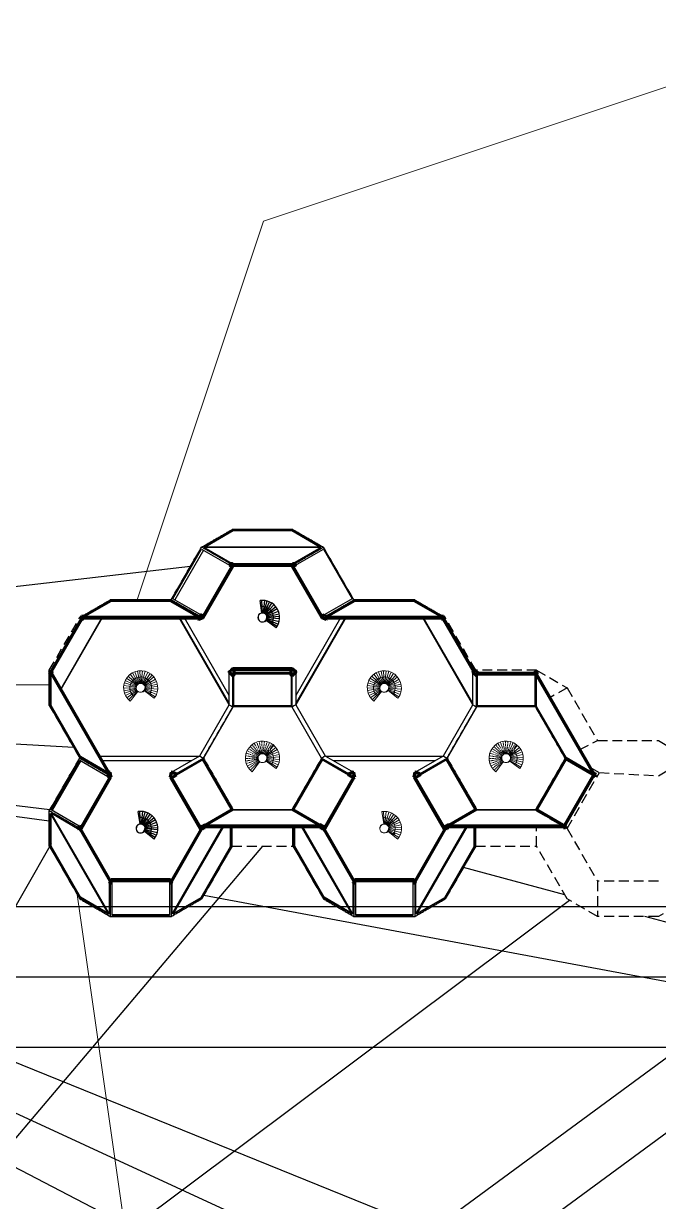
# Model space of a CAD drawing. Header units: millimetres. Extents: x 32551 to 59551, y -21458 to 15116.
# Drawn here: x 46697 to 47718, y -19898 to -18003 of the extents above; entities that cross this region are included whole.
import ezdxf

# ---------------------------------------------------------------- set-up
doc = ezdxf.new("R2010")
doc.units = ezdxf.units.MM
doc.linetypes.add('HIDDEN2', pattern=[4.7625, 3.175, -1.5875])
for name, color, linetype, lineweight, true_color in [('2ND', 120, 'Continuous', 35, 0x39ffb0), ('3RD', 141, 'Continuous', 25, 0x7debff), ('4TH DETAILS', 120, 'Continuous', 15, 0x39ffb0)]:
    doc.layers.add(name, color=color, linetype=linetype, lineweight=lineweight, true_color=true_color)
doc.layers.add('GLOW-EMERALD', color=120, linetype='Continuous', lineweight=70, true_color=0x39ffb0, transparency=0.8)

msp = doc.modelspace()

# ---------------------------------------------------------------- linework, layer by layer
for p, q in [((44829.36, -19423.096), (52689.898, -19423.096)), ((44829.36, -19536.282), (52689.898, -19536.282)), ((44829.36, -19649.419), (52689.898, -19649.419))]:
    msp.add_line(p, q)
at = {"layer": '2ND', "linetype": 'Continuous'}
for p, q in [((47029.912, -18872.072), (47028.456, -18874.593)), ((47129.538, -18873.663), (47033.476, -18873.663)), ((47033.586, -18875.891), (47033.905, -18875.891)), ((47033.599, -18874.3), (47129.416, -18874.3)), ((47129.416, -18874.3), (47129.11, -18875.891)), ((47129.11, -18875.891), (47129.428, -18875.891)), ((47129.428, -18875.891), (47176.547, -18957.503)), ((47129.844, -18872.072), (47129.538, -18873.663)), ((47133.103, -18872.072), (47129.844, -18872.072)), ((46790.076, -18960.277), (46741.432, -19044.53)), ((46741.922, -19044.954), (46790.688, -18960.489)), ((46788.871, -18959.182), (46788.545, -18959.747)), ((46790.174, -18956.925), (46788.871, -18959.182)), ((46793.432, -18956.925), (46790.174, -18956.925)), ((46792.697, -18960.743), (46793.004, -18959.152)), ((46793.126, -18958.516), (46793.432, -18956.925)), ((46977.664, -18956.925), (46977.97, -18958.516)), ((46978.092, -18959.152), (46978.399, -18960.743)), ((47180.637, -18954.404), (47177.053, -18956.474)), ((47182.092, -18956.925), (47180.637, -18954.404)), ((47185.351, -18956.925), (47182.092, -18956.925)), ((47184.616, -18960.743), (47184.922, -18959.152)), ((47184.922, -18959.152), (47370.011, -18959.152)), ((47185.044, -18958.516), (47185.351, -18956.925)), ((47369.888, -18958.516), (47185.044, -18958.516)), ((47372.84, -18956.925), (47369.582, -18956.925)), ((47369.582, -18956.925), (47369.888, -18958.516)), ((47370.011, -18959.152), (47370.317, -18960.743)), ((47372.326, -18960.489), (47421.092, -19044.954)), ((47421.582, -19044.53), (47372.938, -18960.277)), ((46792.379, -18960.743), (46792.697, -18960.743)), ((46978.399, -18960.743), (46978.717, -18960.743)), ((47184.138, -18961.019), (47184.297, -18960.743)), ((47184.297, -18960.743), (47184.616, -18960.743)), ((47370.317, -18960.743), (47370.636, -18960.743)), ((46740.208, -19043.469), (46738.579, -19046.291)), ((46738.579, -19046.291), (46740.208, -19049.113)), ((46741.432, -19044.53), (46740.208, -19043.469)), ((46740.208, -19049.113), (46741.432, -19048.052)), ((46743.147, -19046.015), (46741.922, -19044.954)), ((46742.988, -19046.291), (46743.147, -19046.015)), ((47028.108, -19046.291), (47027.949, -19046.567)), ((47027.949, -19046.567), (47030.888, -19049.113)), ((47419.867, -19046.567), (47425.746, -19051.658)), ((47519.504, -19048.775), (47427.347, -19048.775)), ((47427.347, -19048.898), (47519.504, -19048.898)), ((47522.33, -19050.598), (47614.017, -19209.404)), ((47614.629, -19209.192), (47522.82, -19050.173)), ((46832.323, -19208.662), (46833.953, -19211.483)), ((46836.157, -19207.665), (46835.998, -19207.389)), ((46836.476, -19207.665), (46836.157, -19207.665)), ((46837.211, -19211.483), (46836.476, -19207.665)), ((46837.946, -19215.302), (46837.211, -19211.483)), ((46837.627, -19215.302), (46837.946, -19215.302)), ((46934.62, -19207.665), (46933.15, -19215.302)), ((46933.15, -19215.302), (46933.469, -19215.302)), ((46934.939, -19207.665), (46934.62, -19207.665)), ((46935.098, -19207.389), (46934.939, -19207.665)), ((46938.599, -19214.004), (46943.008, -19211.459)), ((47182.025, -19297.609), (47229.144, -19215.997)), ((47220.568, -19209.934), (47220.727, -19210.211)), ((47227.916, -19207.389), (47224.242, -19208.662)), ((47229.129, -19211.483), (47228.394, -19207.665)), ((47229.864, -19215.302), (47229.129, -19211.483)), ((47229.144, -19215.997), (47229.545, -19215.302)), ((47229.545, -19215.302), (47229.864, -19215.302)), ((47326.538, -19207.665), (47325.069, -19215.302)), ((47325.069, -19215.302), (47325.388, -19215.302)), ((47326.857, -19207.665), (47326.538, -19207.665)), ((47327.017, -19207.389), (47326.857, -19207.665)), ((47334.206, -19210.211), (47334.365, -19209.934)), ((47612.645, -19210.211), (47611.925, -19211.459)), ((47611.925, -19211.459), (47614.076, -19212.701)), ((47614.017, -19209.404), (47612.486, -19209.934)), ((47612.486, -19209.934), (47612.645, -19210.211)), ((47614.182, -19212.762), (47616.334, -19214.004)), ((47616.16, -19208.662), (47614.629, -19209.192)), ((47617.789, -19211.483), (47616.16, -19208.662)), ((47616.334, -19214.004), (47617.789, -19211.483)), ((46789.869, -19295.808), (46786.418, -19293.815)), ((46786.592, -19299.158), (46788.123, -19298.628)), ((46788.735, -19298.415), (46790.266, -19297.885)), ((46790.266, -19297.885), (46790.107, -19297.609)), ((46986.133, -19296.336), (46989.392, -19296.336)), ((46989.807, -19292.518), (46989.087, -19291.27)), ((46989.392, -19296.336), (46989.698, -19294.745)), ((46990.126, -19292.518), (46989.807, -19292.518)), ((46989.82, -19294.109), (46990.126, -19292.518)), ((47172.888, -19292.518), (47173.194, -19294.109)), ((47173.317, -19294.745), (47173.623, -19296.336)), ((47173.623, -19296.336), (47176.881, -19296.336)), ((47178.51, -19299.158), (47180.041, -19298.628)), ((47180.654, -19298.415), (47182.184, -19297.885)), ((47182.184, -19297.885), (47182.025, -19297.609)), ((47376.596, -19293.815), (47373.012, -19295.885)), ((47381.005, -19291.27), (47376.596, -19293.815)), ((47381.726, -19292.518), (47381.005, -19291.27)), ((47381.31, -19296.336), (47381.616, -19294.745)), ((47381.616, -19294.745), (47565.235, -19294.745)), ((47382.045, -19292.518), (47381.726, -19292.518)), ((47381.739, -19294.109), (47382.045, -19292.518)), ((47565.113, -19294.109), (47381.739, -19294.109)), ((47564.806, -19292.518), (47565.113, -19294.109)), ((47565.235, -19294.745), (47565.541, -19296.336)), ((47565.541, -19296.336), (47568.799, -19296.336)), ((47567.997, -19292.512), (47565.846, -19291.27)), ((47570.255, -19293.815), (47568.103, -19292.573)), ((47568.799, -19296.336), (47570.255, -19293.815)), ((46834.929, -19382.88), (46835.255, -19383.446)), ((46838.028, -19380.611), (46837.868, -19380.335)), ((46934.942, -19381.82), (46933.228, -19380.335)), ((46934.538, -19385.702), (46936.167, -19382.88)), ((46936.167, -19382.88), (46935.432, -19382.244)), ((47228.072, -19381.82), (47226.847, -19382.88)), ((47226.847, -19382.88), (47227.174, -19383.446)), ((47227.174, -19383.446), (47228.477, -19385.702)), ((47229.787, -19380.335), (47228.562, -19381.396)), ((47229.946, -19380.611), (47229.787, -19380.335)), ((47324.986, -19380.611), (47229.946, -19380.611)), ((47326.456, -19385.702), (47328.085, -19382.88))]:
    msp.add_line(p, q, dxfattribs=at)
for points in [[(46978.717, -18960.743), (46978.877, -18961.019), (46986.225, -18958.474), (47033.583, -18875.891)], [(47028.456, -18874.593), (47031.907, -18876.585), (46985.828, -18956.396)], [(47033.476, -18873.663), (47033.17, -18872.072), (47029.912, -18872.072)], [(47033.905, -18875.891), (47033.599, -18874.3)], [(47177.053, -18956.474), (47130.974, -18876.662), (47134.558, -18874.593), (47133.103, -18872.072)], [(46788.545, -18959.747), (46790.076, -18960.277)], [(46790.688, -18960.489), (46792.219, -18961.019), (46792.379, -18960.743)], [(46793.004, -18959.152), (46978.092, -18959.152)], [(46977.97, -18958.516), (46793.126, -18958.516)], [(46985.828, -18956.396), (46982.377, -18954.404), (46980.922, -18956.925), (46977.664, -18956.925)], [(47176.547, -18957.503), (47176.949, -18958.198), (47176.789, -18958.474), (47184.138, -18961.019)], [(47370.636, -18960.743), (47370.795, -18961.019), (47372.326, -18960.489)], [(47374.469, -18959.747), (47372.84, -18956.925)], [(47372.938, -18960.277), (47374.469, -18959.747)], [(46741.432, -19048.052), (46833.854, -19208.131), (46832.323, -19208.662)], [(46741.922, -19047.628), (46743.147, -19046.567), (46742.988, -19046.291)], [(46835.998, -19207.389), (46834.467, -19207.919), (46741.922, -19047.628)], [(47028.108, -19046.291), (47027.949, -19046.015), (47030.888, -19043.469)], [(47033.987, -19041.2), (47033.828, -19040.924), (47030.888, -19043.469)], [(47030.888, -19049.113), (47033.828, -19051.658)], [(47129.027, -19051.382), (47127.586, -19051.382), (47127.586, -19042.306), (47035.428, -19042.306), (47035.428, -19051.382), (47033.987, -19051.382), (47033.828, -19051.658)], [(47132.126, -19049.113), (47135.065, -19046.567), (47134.906, -19046.291), (47135.065, -19046.015), (47129.187, -19040.924), (47129.027, -19041.2), (47033.987, -19041.2)], [(47129.027, -19051.382), (47129.187, -19051.658), (47132.126, -19049.113)], [(47421.092, -19044.954), (47419.867, -19046.015), (47420.027, -19046.291), (47419.867, -19046.567)], [(47424.436, -19046.291), (47422.807, -19043.469), (47421.582, -19044.53)], [(47427.347, -19048.775), (47427.347, -19046.291), (47424.436, -19046.291)], [(47425.746, -19051.658), (47425.905, -19051.382), (47427.347, -19051.382)], [(47519.504, -19048.775), (47519.504, -19046.291), (47522.415, -19046.291), (47524.044, -19049.113)], [(47520.946, -19051.382), (47519.504, -19051.382)], [(47520.946, -19051.382), (47521.105, -19051.658), (47522.33, -19050.598)], [(47522.82, -19050.173), (47524.044, -19049.113)], [(46832.497, -19214.004), (46835.948, -19215.997), (46789.869, -19295.808)], [(46790.107, -19297.609), (46837.627, -19215.302)], [(46832.497, -19214.004), (46833.953, -19211.483)], [(46933.469, -19215.302), (46980.989, -19297.609), (46980.83, -19297.885)], [(46935.015, -19216.074), (46938.599, -19214.004)], [(46984.678, -19293.815), (46981.093, -19295.885), (46935.015, -19216.074)], [(46943.008, -19211.459), (46942.287, -19210.211), (46942.447, -19209.934), (46935.098, -19207.389)], [(47224.415, -19214.004), (47227.866, -19215.997), (47181.787, -19295.808)], [(47220.727, -19210.211), (47220.006, -19211.459), (47224.415, -19214.004)], [(47224.242, -19208.662), (47220.568, -19209.934)], [(47228.394, -19207.665), (47228.075, -19207.665), (47227.916, -19207.389)], [(47325.388, -19215.302), (47372.908, -19297.609), (47372.748, -19297.885)], [(47373.012, -19295.885), (47326.933, -19216.074), (47330.517, -19214.004)], [(47334.365, -19209.934), (47327.017, -19207.389)], [(47330.517, -19214.004), (47334.926, -19211.459), (47334.206, -19210.211)], [(47567.997, -19292.512), (47614.076, -19212.701)], [(47568.103, -19292.573), (47614.182, -19212.762)], [(46786.418, -19293.815), (46784.963, -19296.336), (46786.592, -19299.158)], [(46788.123, -19298.628), (46836.154, -19381.82), (46834.929, -19382.88)], [(46837.868, -19380.335), (46836.644, -19381.396), (46788.735, -19298.415)], [(46980.83, -19297.885), (46982.973, -19298.628), (46934.942, -19381.82)], [(46935.432, -19382.244), (46983.586, -19298.84), (46984.504, -19299.158)], [(46984.504, -19299.158), (46986.133, -19296.336)], [(46984.678, -19293.815), (46989.087, -19291.27)], [(46989.698, -19294.745), (47173.317, -19294.745)], [(47173.194, -19294.109), (46989.82, -19294.109)], [(47173.927, -19291.27), (47173.207, -19292.518), (47172.888, -19292.518)], [(47178.337, -19293.815), (47173.927, -19291.27)], [(47176.881, -19296.336), (47178.51, -19299.158)], [(47181.787, -19295.808), (47178.337, -19293.815)], [(47180.041, -19298.628), (47228.072, -19381.82)], [(47228.562, -19381.396), (47180.654, -19298.415)], [(47372.748, -19297.885), (47374.892, -19298.628), (47326.861, -19381.82)], [(47327.35, -19382.244), (47375.504, -19298.84), (47376.423, -19299.158)], [(47376.423, -19299.158), (47378.052, -19296.336), (47381.31, -19296.336)], [(47565.846, -19291.27), (47565.125, -19292.518), (47564.806, -19292.518)], [(46839.469, -19385.702), (46836.558, -19385.702), (46835.255, -19383.446)], [(46933.228, -19380.335), (46933.068, -19380.611), (46838.028, -19380.611)], [(46931.627, -19381.718), (46839.469, -19381.718)], [(46934.538, -19385.702), (46931.627, -19385.702)], [(47231.387, -19385.702), (47228.477, -19385.702)], [(47323.545, -19381.718), (47231.387, -19381.718)], [(47326.456, -19385.702), (47323.545, -19385.702)], [(47326.861, -19381.82), (47325.146, -19380.335), (47324.986, -19380.611)], [(47328.085, -19382.88), (47327.35, -19382.244)]]:
    msp.add_lwpolyline(points, dxfattribs=at)
at = {"layer": '3RD', "linetype": 'Continuous', "ltscale": 10}
for p, q in [((46987.872, -18844.665), (47034.147, -18817.949)), ((47034.147, -18819.363), (46990.321, -18844.665)), ((47034.147, -18819.363), (47034.147, -18817.949)), ((47034.147, -18817.949), (47128.868, -18817.949)), ((47128.868, -18819.363), (47034.147, -18819.363)), ((47128.868, -18819.363), (47128.868, -18817.949)), ((47128.868, -18817.949), (47175.142, -18844.665)), ((47172.693, -18844.665), (47128.868, -18819.363)), ((47175.216, -18845.877), (46987.799, -18845.877)), ((47033.17, -18872.072), (46987.799, -18845.877)), ((46987.872, -18844.665), (47175.142, -18844.665)), ((47175.216, -18845.877), (47129.844, -18872.072)), ((46937.449, -18928.464), (46983.528, -18848.653)), ((46986.467, -18850.35), (46940.388, -18930.162)), ((46983.528, -18848.653), (47028.456, -18874.593)), ((47134.558, -18874.593), (47179.442, -18848.679)), ((47179.487, -18848.756), (47225.521, -18928.49)), ((47034.21, -18879.612), (47034.14, -18879.571)), ((47129.416, -18874.3), (47129.538, -18873.663)), ((46838.187, -18932.5), (46793.126, -18958.516)), ((46793.432, -18956.925), (46838.187, -18931.086)), ((46838.187, -18932.5), (46838.187, -18931.086)), ((46838.187, -18931.086), (46932.909, -18931.086)), ((46932.909, -18932.5), (46838.187, -18932.5)), ((46932.909, -18931.086), (46977.664, -18956.925)), ((46932.909, -18932.5), (46932.909, -18931.086)), ((46977.97, -18958.516), (46932.909, -18932.5)), ((46982.377, -18954.404), (46937.449, -18928.464)), ((47080.459, -18950.998), (47077.611, -18931.202)), ((47084.627, -18931.097), (47082.372, -18950.969)), ((47083.507, -18951.188), (47088.79, -18931.898)), ((47084.596, -18951.578), (47092.779, -18933.329)), ((47085.611, -18952.131), (47096.502, -18935.356)), ((47086.529, -18952.833), (47099.868, -18937.932)), ((47087.328, -18953.668), (47102.799, -18940.994)), ((47225.521, -18928.49), (47180.637, -18954.404)), ((47230.106, -18932.5), (47185.044, -18958.516)), ((47185.351, -18956.925), (47230.106, -18931.086)), ((47230.106, -18932.5), (47230.106, -18931.086)), ((47230.106, -18931.086), (47324.827, -18931.086)), ((47324.827, -18932.5), (47230.106, -18932.5)), ((47324.827, -18931.086), (47369.582, -18956.925)), ((47324.827, -18932.5), (47324.827, -18931.086)), ((47369.888, -18958.516), (47324.827, -18932.5)), ((46756.924, -19073.61), (46823.006, -18959.152)), ((46823.82, -18959.152), (46757.294, -19074.251)), ((46790.688, -18960.489), (46790.076, -18960.277)), ((46795.453, -18959.152), (46792.697, -18960.743)), ((47027.949, -19098.726), (46947.366, -18959.152)), ((46948.09, -18959.152), (47027.949, -19097.472)), ((47027.949, -19084.04), (46955.845, -18959.152)), ((46978.399, -18960.743), (46975.643, -18959.152)), ((46982.225, -18959.182), (46980.922, -18956.925)), ((46982.551, -18959.747), (46982.225, -18959.182)), ((47105.225, -18944.47), (47087.99, -18954.616)), ((47088.498, -18955.655), (47107.087, -18948.277)), ((47088.813, -18960.199), (47108.243, -18964.941)), ((47088.84, -18956.759), (47108.343, -18952.326)), ((47108.927, -18960.758), (47088.999, -18959.058)), ((47089.009, -18957.903), (47108.961, -18956.519)), ((47215.739, -18959.152), (47135.065, -19098.726)), ((47135.065, -19097.472), (47214.924, -18959.152)), ((47207.14, -18959.152), (47135.065, -19083.989)), ((47180.79, -18959.182), (47180.463, -18959.747)), ((47187.372, -18959.152), (47184.616, -18960.743)), ((47419.867, -19098.726), (47339.284, -18959.152)), ((47340.008, -18959.152), (47419.867, -19097.472)), ((47370.317, -18960.743), (47367.561, -18959.152)), ((47372.938, -18960.277), (47372.326, -18960.489)), ((46792.219, -18961.019), (46792.697, -18960.743)), ((46978.399, -18960.743), (46978.877, -18961.019)), ((47104.949, -18972.832), (47087.888, -18962.421)), ((47104.949, -18972.832), (47087.888, -18962.421)), ((47088.453, -18961.298), (47106.923, -18968.969)), ((47184.138, -18961.019), (47184.616, -18960.743)), ((47370.317, -18960.743), (47370.795, -18961.019)), ((46740.208, -19100.791), (46740.208, -19049.113)), ((46741.922, -19047.628), (46741.432, -19048.052)), ((46741.432, -19100.084), (46741.432, -19048.052)), ((46743.147, -19046.015), (46743.147, -19049.749)), ((47027.949, -19099.094), (47027.949, -19046.015)), ((47033.828, -19051.658), (47033.828, -19102.488)), ((47127.586, -19048.775), (47035.428, -19048.775)), ((47035.428, -19048.898), (47127.586, -19048.898)), ((47035.428, -19101.564), (47035.428, -19051.382)), ((47038.527, -19046.711), (47127.586, -19046.711)), ((47038.527, -19046.711), (47038.527, -19048.775)), ((47127.586, -19046.793), (47038.527, -19046.793)), ((47127.586, -19051.382), (47127.586, -19101.564)), ((47129.187, -19102.488), (47129.187, -19051.658)), ((47135.065, -19046.015), (47135.065, -19099.094)), ((47419.867, -19099.094), (47419.867, -19046.015)), ((47421.092, -19044.954), (47421.582, -19044.53)), ((47425.746, -19051.658), (47425.746, -19102.488)), ((47427.347, -19101.564), (47427.347, -19048.898)), ((47519.504, -19048.898), (47519.504, -19101.564)), ((47521.105, -19102.488), (47521.105, -19051.658)), ((47522.82, -19050.173), (47522.33, -19050.598)), ((47522.33, -19101.781), (47522.33, -19050.598)), ((47524.044, -19049.113), (47524.044, -19052.295)), ((46741.432, -19100.084), (46740.208, -19100.791)), ((46787.568, -19182.822), (46740.208, -19100.791)), ((46788.793, -19182.115), (46741.432, -19100.084)), ((46980.588, -19181.125), (47027.949, -19099.094)), ((47033.828, -19102.488), (46986.467, -19184.519)), ((47027.949, -19099.094), (47030.888, -19100.791)), ((47030.888, -19100.791), (47033.828, -19102.488)), ((47035.428, -19099.908), (47127.586, -19099.908)), ((47127.586, -19101.564), (47035.428, -19101.564)), ((47132.126, -19100.791), (47129.187, -19102.488)), ((47129.346, -19102.764), (47129.187, -19102.488)), ((47176.547, -19184.519), (47129.346, -19102.764)), ((47135.065, -19099.094), (47132.126, -19100.791)), ((47135.065, -19099.094), (47182.426, -19181.125)), ((47372.507, -19181.125), (47419.867, -19099.094)), ((47425.746, -19102.488), (47378.385, -19184.519)), ((47419.867, -19099.094), (47422.807, -19100.791)), ((47422.807, -19100.791), (47425.746, -19102.488)), ((47427.347, -19099.908), (47519.504, -19099.908)), ((47519.504, -19101.564), (47427.347, -19101.564)), ((47522.33, -19101.781), (47521.105, -19102.488)), ((47521.264, -19102.764), (47521.105, -19102.488)), ((47568.466, -19184.519), (47521.264, -19102.764)), ((47569.69, -19183.812), (47522.33, -19101.781)), ((46788.793, -19182.115), (46787.568, -19182.822)), ((46832.323, -19208.662), (46787.568, -19182.822)), ((46833.854, -19208.131), (46788.793, -19182.115)), ((46819.104, -19181.309), (46980.269, -19181.309)), ((46979.183, -19181.936), (46819.466, -19181.936)), ((46935.098, -19207.389), (46980.588, -19181.125)), ((46986.467, -19184.519), (46942.447, -19209.934)), ((46943.008, -19211.459), (46986.422, -19186.393)), ((46980.588, -19181.125), (46983.528, -19182.822)), ((46983.528, -19182.822), (46986.467, -19184.519)), ((47031.067, -19267.033), (46984.988, -19187.221)), ((46986.422, -19186.393), (46986.467, -19186.471)), ((46986.467, -19186.471), (47032.501, -19266.204)), ((47130.468, -19266.179), (47176.547, -19186.368)), ((47177.982, -19187.196), (47131.903, -19267.007)), ((47179.487, -19182.822), (47176.547, -19184.519)), ((47220.568, -19209.934), (47176.547, -19184.519)), ((47176.547, -19186.368), (47220.006, -19211.459)), ((47182.426, -19181.125), (47179.487, -19182.822)), ((47182.426, -19181.125), (47182.586, -19181.217)), ((47182.586, -19181.217), (47227.916, -19207.389)), ((47182.745, -19181.309), (47372.188, -19181.309)), ((47371.102, -19181.936), (47183.831, -19181.936)), ((47327.017, -19207.389), (47372.507, -19181.125)), ((47378.385, -19184.519), (47334.365, -19209.934)), ((47334.926, -19211.459), (47378.341, -19186.393)), ((47372.507, -19181.125), (47375.446, -19182.822)), ((47375.446, -19182.822), (47378.385, -19184.519)), ((47422.985, -19267.033), (47376.906, -19187.221)), ((47378.341, -19186.393), (47378.385, -19186.471)), ((47378.385, -19186.471), (47424.42, -19266.204)), ((47522.387, -19266.179), (47568.466, -19186.368)), ((47569.9, -19187.196), (47523.821, -19267.007)), ((47569.69, -19183.812), (47568.466, -19184.519)), ((47612.486, -19209.934), (47568.466, -19184.519)), ((47568.466, -19186.368), (47611.925, -19211.459)), ((47614.017, -19209.404), (47569.69, -19183.812)), ((46741.489, -19267.876), (46787.568, -19188.065)), ((46789.003, -19188.893), (46742.924, -19268.704)), ((46787.568, -19188.065), (46832.497, -19214.004)), ((46823.36, -19188.682), (46967.499, -19188.682)), ((46833.242, -19205.798), (46835.998, -19207.389)), ((47195.515, -19188.682), (47359.417, -19188.682)), ((46833.854, -19208.131), (46834.467, -19207.919)), ((46834.755, -19215.308), (46834.649, -19215.246)), ((46836.476, -19207.665), (46835.998, -19207.389)), ((46935.098, -19207.389), (46934.62, -19207.665)), ((46936.447, -19215.246), (46936.341, -19215.308)), ((46940.856, -19212.701), (46940.75, -19212.762)), ((47222.264, -19212.762), (47222.158, -19212.701)), ((47226.673, -19215.308), (47226.567, -19215.246)), ((47228.394, -19207.665), (47227.916, -19207.389)), ((47327.017, -19207.389), (47326.538, -19207.665)), ((47328.366, -19215.246), (47328.26, -19215.308)), ((47332.775, -19212.701), (47332.669, -19212.762)), ((47613.404, -19207.071), (47616.16, -19208.662)), ((47614.017, -19209.404), (47614.629, -19209.192)), ((46740.208, -19327.065), (46740.208, -19273.632)), ((46833.843, -19435.813), (46740.208, -19273.632)), ((46741.169, -19272.933), (46741.837, -19273.319)), ((46741.169, -19272.933), (46834.929, -19435.331)), ((46741.432, -19326.358), (46741.432, -19275.753)), ((46786.418, -19293.815), (46741.489, -19267.876)), ((46741.837, -19273.319), (46786.592, -19299.158)), ((46884.48, -19290.417), (46881.632, -19270.621)), ((46888.649, -19270.516), (46886.394, -19290.388)), ((46887.529, -19290.607), (46892.811, -19271.317)), ((46888.617, -19290.997), (46896.801, -19272.748)), ((46889.632, -19291.55), (46900.523, -19274.776)), ((46890.55, -19292.252), (46903.89, -19277.351)), ((46891.35, -19293.088), (46906.821, -19280.413)), ((47032.501, -19266.204), (46989.087, -19291.27)), ((47034.147, -19268.517), (46989.82, -19294.109)), ((46990.126, -19292.518), (47034.147, -19267.103)), ((47034.147, -19267.103), (47128.868, -19267.103)), ((47034.147, -19268.517), (47034.147, -19267.103)), ((47128.868, -19268.517), (47034.147, -19268.517)), ((47128.868, -19267.103), (47172.888, -19292.518)), ((47128.868, -19268.517), (47128.868, -19267.103)), ((47173.194, -19294.109), (47128.868, -19268.517)), ((47173.927, -19291.27), (47130.468, -19266.179)), ((47424.42, -19266.204), (47381.005, -19291.27)), ((47426.065, -19268.517), (47381.739, -19294.109)), ((47382.045, -19292.518), (47426.065, -19267.103)), ((47426.065, -19267.103), (47520.786, -19267.103)), ((47426.065, -19268.517), (47426.065, -19267.103)), ((47520.786, -19268.517), (47426.065, -19268.517)), ((47520.786, -19267.103), (47564.806, -19292.518)), ((47520.786, -19268.517), (47520.786, -19267.103)), ((47565.113, -19294.109), (47520.786, -19268.517)), ((47565.846, -19291.27), (47522.387, -19266.179)), ((46788.57, -19295.057), (46788.676, -19295.119)), ((46909.246, -19283.889), (46892.011, -19294.036)), ((46892.474, -19300.717), (46910.945, -19308.388)), ((46892.519, -19295.074), (46911.109, -19287.697)), ((46892.834, -19299.619), (46912.264, -19304.36)), ((46892.861, -19296.178), (46912.364, -19291.745)), ((46912.949, -19300.177), (46893.021, -19298.478)), ((46893.03, -19297.322), (46912.982, -19295.938)), ((46936.167, -19435.279), (47017.304, -19294.745)), ((47018.699, -19294.745), (46937.253, -19435.813)), ((46982.42, -19295.119), (46982.526, -19295.057)), ((46984.504, -19299.158), (46992.147, -19294.745)), ((46984.678, -19293.815), (46986.133, -19296.336)), ((46986.829, -19292.573), (46986.935, -19292.512)), ((47030.153, -19326.641), (47030.153, -19294.745)), ((47030.888, -19294.745), (47030.888, -19327.065)), ((47132.126, -19327.065), (47132.126, -19294.745)), ((47133.351, -19326.358), (47133.351, -19294.745)), ((47225.761, -19435.813), (47144.316, -19294.745)), ((47145.68, -19294.745), (47226.847, -19435.331)), ((47173.623, -19296.336), (47170.867, -19294.745)), ((47173.623, -19296.336), (47178.51, -19299.158)), ((47176.079, -19292.512), (47176.185, -19292.573)), ((47180.488, -19295.057), (47180.594, -19295.119)), ((47328.085, -19435.279), (47409.223, -19294.745)), ((47410.617, -19294.745), (47329.171, -19435.813)), ((47374.339, -19295.119), (47374.445, -19295.057)), ((47375.504, -19298.84), (47374.892, -19298.628)), ((47376.423, -19299.158), (47381.31, -19296.336)), ((47378.748, -19292.573), (47378.854, -19292.512)), ((47384.066, -19294.745), (47381.31, -19296.336)), ((47381.739, -19294.109), (47381.616, -19294.745)), ((47422.072, -19326.641), (47422.072, -19294.745)), ((47422.807, -19294.745), (47422.807, -19327.065)), ((47565.541, -19296.336), (47562.786, -19294.745)), ((47565.235, -19294.745), (47565.113, -19294.109)), ((47567.997, -19292.512), (47568.103, -19292.573)), ((46891.897, -19301.832), (46891.617, -19302.247)), ((46908.97, -19312.251), (46891.897, -19301.832)), ((46741.432, -19326.358), (46740.208, -19327.065)), ((46787.568, -19409.097), (46740.208, -19327.065)), ((46788.793, -19408.389), (46741.432, -19326.358)), ((46982.793, -19408.672), (47030.153, -19326.641)), ((47030.888, -19327.065), (46985.157, -19406.275)), ((47030.153, -19326.641), (47030.888, -19327.065)), ((47133.351, -19326.358), (47132.126, -19327.065)), ((47179.487, -19409.097), (47132.126, -19327.065)), ((47180.712, -19408.389), (47133.351, -19326.358)), ((47374.711, -19408.672), (47422.072, -19326.641)), ((47422.807, -19327.065), (47377.075, -19406.275)), ((47422.072, -19326.641), (47422.807, -19327.065)), ((46834.929, -19382.88), (46834.929, -19435.331)), ((46839.469, -19437.581), (46839.469, -19381.718)), ((46931.627, -19383.095), (46839.469, -19383.095)), ((46839.469, -19383.218), (46931.627, -19383.218)), ((46931.627, -19381.718), (46931.627, -19437.581)), ((46934.942, -19381.82), (46935.432, -19382.244)), ((46936.167, -19435.279), (46936.167, -19382.88)), ((47226.847, -19382.88), (47226.847, -19435.331)), ((47228.072, -19381.82), (47228.562, -19381.396)), ((47231.387, -19437.581), (47231.387, -19381.718)), ((47323.545, -19383.095), (47231.387, -19383.095)), ((47231.387, -19383.218), (47323.545, -19383.218)), ((47323.545, -19381.718), (47323.545, -19437.581)), ((47326.861, -19381.82), (47327.35, -19382.244)), ((47328.085, -19435.279), (47328.085, -19382.88)), ((46788.793, -19408.389), (46787.568, -19409.097)), ((46833.843, -19435.813), (46787.568, -19409.097)), ((46832.618, -19433.692), (46788.793, -19408.389)), ((46983.528, -19409.097), (46937.253, -19435.813)), ((46937.988, -19434.54), (46982.793, -19408.672)), ((46982.793, -19408.672), (46983.528, -19409.097)), ((46985.157, -19406.275), (46983.528, -19409.097)), ((47180.712, -19408.389), (47179.487, -19409.097)), ((47225.761, -19435.813), (47179.487, -19409.097)), ((47224.537, -19433.692), (47180.712, -19408.389)), ((47375.446, -19409.097), (47329.171, -19435.813)), ((47329.906, -19434.54), (47374.711, -19408.672)), ((47374.711, -19408.672), (47375.446, -19409.097)), ((47377.075, -19406.275), (47375.446, -19409.097)), ((46839.469, -19435.925), (46931.627, -19435.925)), ((46931.627, -19437.581), (46839.469, -19437.581)), ((47231.387, -19435.925), (47323.545, -19435.925)), ((47323.545, -19437.581), (47231.387, -19437.581))]:
    msp.add_line(p, q, dxfattribs=at)
at = {"layer": '3RD', "ltscale": 10}
for p, q in [((46965.47, -18876.569), (45212.869, -19078.718)), ((47088.371, -18958.472), (47088.693, -18958.502)), ((47077.97, -18964.671), (47077.803, -18964.959)), ((47084.453, -18964.624), (47084.595, -18964.925)), ((47085.279, -18964.943), (47085.112, -18964.654)), ((47424.436, -19043.282), (47424.436, -19046.291)), ((46738.579, -19066.89), (45212.869, -19078.718)), ((45212.869, -19078.718), (46738.579, -19285.717)), ((47155.665, -19972.895), (45212.869, -19078.718)), ((46777.782, -19167.752), (45212.869, -19078.718)), ((47290.097, -19919.4), (45212.869, -19078.718)), ((46739.468, -19268.016), (45212.869, -19078.718)), ((47114.225, -20066.53), (45212.869, -19078.718)), ((46892.393, -19297.891), (46892.714, -19297.921)), ((46881.992, -19304.09), (46881.825, -19304.379)), ((46888.474, -19304.043), (46888.617, -19304.345)), ((46889.3, -19304.362), (46889.134, -19304.073)), ((46027.363, -20571.619), (46741.983, -19321.864)), ((47081.265, -19326.125), (46027.363, -20571.619)), ((47567.587, -19404.365), (47404.716, -19360.281)), ((47575.541, -19413.365), (46027.363, -20571.619)), ((46986.949, -19405.052), (47922.882, -19579.197)), ((47898.083, -19493.819), (47696.518, -19439.262)), ((47901.212, -19541.664), (47353.315, -19944.301)), ((47996.063, -19592.814), (47405.057, -20027.131))]:
    msp.add_line(p, q, dxfattribs=at)
at = {"layer": '3RD', "linetype": 'HIDDEN2', "ltscale": 5}
for p, q in [((47571.405, -19071.566), (47544.23, -19087.256)), ((47571.405, -19297.841), (47623.327, -19207.909)), ((47424.436, -19326.125), (47522.415, -19326.125)), ((47718.375, -19382.693), (47620.395, -19382.693))]:
    msp.add_line(p, q, dxfattribs=at)
at = {"layer": '3RD', "linetype": 'Continuous', "ltscale": 10}
for points in [[(47081.218, -18950.955), (47080.391, -18930.945)], [(46885.24, -19290.374), (46884.413, -19270.364)]]:
    msp.add_lwpolyline(points, dxfattribs=at)
at = {"layer": '3RD', "linetype": 'HIDDEN2', "ltscale": 5}
for points in [[(46738.579, -19046.291), (46738.579, -19043.282), (46787.568, -18958.429), (46790.174, -18956.925)], [(47522.415, -19043.282), (47424.436, -19043.282), (47375.446, -18958.429), (47372.84, -18956.925)], [(47522.415, -19043.282), (47571.405, -19071.566), (47620.395, -19156.419)], [(47591.757, -19170.848), (47620.395, -19156.419), (47718.375, -19156.419), (47767.364, -19184.704), (47816.354, -19269.556), (47816.354, -19326.125), (47767.364, -19410.978), (47718.375, -19439.262), (47620.395, -19439.262), (47571.405, -19410.978), (47522.415, -19326.125), (47522.415, -19294.109)], [(47608.067, -19199.098), (47623.327, -19207.909), (47718.375, -19212.988), (47767.364, -19184.704)], [(47522.415, -19269.556), (47571.405, -19297.841), (47620.395, -19382.693), (47620.395, -19439.262)], [(47032.517, -19326.125), (47130.497, -19326.125)]]:
    msp.add_lwpolyline(points, dxfattribs=at)
at = {"layer": '3RD', "ltscale": 10}
for points in [[(47103.244, -18975.292), (47087.455, -18963.043)], [(47095.33, -18969.153), (47096.675, -18964.628)], [(47095.33, -18969.153), (47098.699, -18965.846)], [(46907.278, -19314.722), (46891.476, -19302.462)], [(46899.352, -19308.572), (46900.697, -19304.047)], [(46899.352, -19308.572), (46902.721, -19305.266)]]:
    msp.add_lwpolyline(points, dxfattribs=at)
at = {"layer": '3RD', "linetype": 'Continuous'}
for centre in [(47081.527, -18958.421), (46885.548, -19297.841)]:
    msp.add_arc(centre, 27.5, 322.158402, 98.18649, dxfattribs=at)
at = {"layer": '3RD'}
for centre, radius, start, end in [((47081.507, -18958.429), 17.495, 322.196424, 98.119823), ((47081.527, -18958.449), 7.5, 300.019763, 240.23704), ((47081.527, -18958.449), 7.167, 295.351264, 240.24848), ((47081.518, -18958.43), 6.854, 295.355045, 359.651323), ((47081.527, -18958.421), 7.191, 240.35702, 295.257619), ((46885.529, -19297.849), 17.495, 322.196424, 98.119823), ((46885.548, -19297.868), 7.5, 300.019763, 240.23704), ((46885.548, -19297.868), 7.167, 295.351264, 240.24848), ((46885.539, -19297.85), 6.854, 295.355045, 359.651323), ((46885.548, -19297.841), 7.191, 240.35702, 295.257619)]:
    msp.add_arc(centre, radius, start, end, dxfattribs=at)
at = {"layer": '3RD', "linetype": 'Continuous', "ltscale": 10}
for points in [[(46983.528, -18845.292), (47032.517, -18817.008)], [(47130.497, -18817.008), (47032.517, -18817.008)], [(47130.497, -18817.008), (47179.487, -18845.292)], [(46934.538, -18930.145), (46983.528, -18845.292)], [(47029.912, -18872.072), (46983.528, -18845.292)], [(47133.103, -18872.072), (47179.487, -18845.292)], [(47228.477, -18930.145), (47179.487, -18845.292)], [(46790.174, -18956.925), (46836.558, -18930.145)], [(46934.538, -18930.145), (46836.558, -18930.145)], [(46934.538, -18930.145), (46980.922, -18956.925)], [(46980.922, -18956.925), (46934.538, -18930.145)], [(47182.092, -18956.925), (47228.477, -18930.145)], [(47326.456, -18930.145), (47228.477, -18930.145)], [(47326.456, -18930.145), (47372.84, -18956.925)], [(46738.579, -19099.851), (46738.579, -19046.291)], [(47033.987, -19102.396), (47033.987, -19051.382)], [(47129.027, -19102.396), (47129.027, -19051.382)], [(47425.905, -19102.396), (47425.905, -19051.382)], [(47520.946, -19102.396), (47520.946, -19051.382)], [(46738.579, -19099.851), (46787.568, -19184.704)], [(46986.467, -19184.704), (47033.987, -19102.396)], [(47129.027, -19102.396), (47033.987, -19102.396)], [(47378.385, -19184.704), (47425.905, -19102.396)], [(47520.946, -19102.396), (47425.905, -19102.396)], [(47568.466, -19184.704), (47520.946, -19102.396)], [(46738.579, -19269.556), (46787.568, -19184.704)], [(46833.953, -19211.483), (46787.568, -19184.704)], [(46787.568, -19184.704), (46833.953, -19211.483)], [(46942.287, -19210.211), (46986.467, -19184.704)], [(46986.467, -19184.704), (47033.987, -19267.011)], [(47176.547, -19184.704), (47129.027, -19267.011)], [(47176.547, -19184.704), (47220.727, -19210.211)], [(47334.206, -19210.211), (47378.385, -19184.704)], [(47378.385, -19184.704), (47425.905, -19267.011)], [(47568.466, -19184.704), (47520.946, -19267.011)], [(47568.466, -19184.704), (47612.645, -19210.211)], [(46738.579, -19326.125), (46738.579, -19269.556)], [(46784.963, -19296.336), (46738.579, -19269.556)], [(46989.807, -19292.518), (47033.987, -19267.011)], [(47033.987, -19267.011), (47129.027, -19267.011)], [(47129.027, -19267.011), (47173.207, -19292.518)], [(47381.726, -19292.518), (47425.905, -19267.011)], [(47425.905, -19267.011), (47520.946, -19267.011)], [(47520.946, -19267.011), (47565.125, -19292.518)], [(47032.517, -19326.125), (47032.517, -19294.745)], [(47130.497, -19326.125), (47130.497, -19294.745)], [(47424.436, -19326.125), (47424.436, -19294.745)], [(46738.579, -19326.125), (46787.568, -19410.978)], [(47032.517, -19326.125), (46983.528, -19410.978)], [(47130.497, -19326.125), (47179.487, -19410.978)], [(47424.436, -19326.125), (47375.446, -19410.978)], [(46836.558, -19385.702), (46836.558, -19439.262)], [(46934.538, -19385.702), (46934.538, -19439.262)], [(47228.477, -19385.702), (47228.477, -19439.262)], [(47326.456, -19385.702), (47326.456, -19439.262)], [(46787.568, -19410.978), (46836.558, -19439.262)], [(46934.538, -19439.262), (46983.528, -19410.978)], [(47179.487, -19410.978), (47228.477, -19439.262)], [(47326.456, -19439.262), (47375.446, -19410.978)], [(46836.558, -19439.262), (46934.538, -19439.262)], [(47228.477, -19439.262), (47326.456, -19439.262)]]:
    msp.add_open_spline(points, degree=1, dxfattribs=at)
at = {"layer": '4TH DETAILS', "linetype": 'Continuous'}
for p, q in [((46865.579, -19052.659), (46880.102, -19066.41)), ((46868.721, -19049.815), (46880.959, -19065.634)), ((46872.264, -19047.488), (46881.925, -19065)), ((46882.977, -19064.521), (46876.122, -19045.732)), ((46884.091, -19064.209), (46880.204, -19044.591)), ((46884.413, -19044.09), (46885.238, -19064.073)), ((46888.649, -19044.242), (46886.394, -19064.114)), ((46887.529, -19064.333), (46892.811, -19045.043)), ((46888.617, -19064.723), (46896.801, -19046.474)), ((46889.632, -19065.276), (46900.523, -19048.501)), ((46890.55, -19065.978), (46903.89, -19051.077)), ((46891.35, -19066.813), (46906.821, -19054.139)), ((47257.478, -19052.64), (47272.001, -19066.391)), ((47260.62, -19049.796), (47272.858, -19065.615)), ((47264.163, -19047.468), (47273.824, -19064.98)), ((47274.876, -19064.501), (47268.021, -19045.713)), ((47275.989, -19064.19), (47272.103, -19044.571)), ((47276.312, -19044.07), (47277.137, -19064.053)), ((47280.548, -19044.222), (47278.293, -19064.095)), ((47279.428, -19064.313), (47284.71, -19045.023)), ((47280.516, -19064.704), (47288.7, -19046.455)), ((47281.531, -19065.257), (47292.422, -19048.482)), ((47282.449, -19065.959), (47295.789, -19051.057)), ((47283.249, -19066.794), (47298.72, -19054.119)), ((46858.05, -19071.934), (46878.049, -19071.667)), ((46878.122, -19070.513), (46858.321, -19067.703)), ((46878.153, -19072.818), (46858.433, -19076.155)), ((46878.372, -19069.384), (46859.238, -19063.565)), ((46859.461, -19080.267), (46878.433, -19073.939)), ((46878.793, -19068.308), (46860.78, -19059.617)), ((46879.374, -19067.308), (46862.91, -19055.953)), ((46909.246, -19057.615), (46892.011, -19067.761)), ((46892.519, -19068.8), (46911.109, -19061.422)), ((46892.834, -19073.344), (46912.264, -19078.086)), ((46892.861, -19069.904), (46912.364, -19065.471)), ((46912.949, -19073.903), (46893.021, -19072.204)), ((46893.03, -19071.048), (46912.982, -19069.664)), ((47249.949, -19071.914), (47269.948, -19071.647)), ((47270.021, -19070.493), (47250.22, -19067.684)), ((47270.052, -19072.798), (47250.332, -19076.135)), ((47270.271, -19069.365), (47251.137, -19063.546)), ((47251.36, -19080.248), (47270.332, -19073.92)), ((47270.692, -19068.288), (47252.679, -19059.598)), ((47271.273, -19067.289), (47254.809, -19055.933)), ((47301.145, -19057.595), (47283.91, -19067.742)), ((47284.418, -19068.78), (47303.008, -19061.403)), ((47284.733, -19073.325), (47304.163, -19078.066)), ((47284.76, -19069.885), (47304.263, -19065.451)), ((47304.848, -19073.883), (47284.92, -19072.184)), ((47284.929, -19071.028), (47304.881, -19069.645)), ((46878.882, -19075.005), (46861.108, -19084.173)), ((46879.49, -19075.988), (46863.335, -19087.779)), ((46866.091, -19091), (46880.241, -19076.866)), ((46891.897, -19075.558), (46891.617, -19075.973)), ((46908.97, -19085.977), (46891.897, -19075.558)), ((46892.474, -19074.443), (46910.945, -19082.114)), ((47270.781, -19074.985), (47253.007, -19084.153)), ((47271.389, -19075.969), (47255.234, -19087.759)), ((47257.989, -19090.98), (47272.14, -19076.847)), ((47283.383, -19076.151), (47283.373, -19076.143)), ((47283.796, -19075.539), (47283.516, -19075.953)), ((47300.869, -19085.957), (47283.796, -19075.539)), ((47284.373, -19074.424), (47302.844, -19082.094)), ((47087.309, -19179.951), (47102.78, -19167.276)), ((47094.067, -19170.672), (47099.849, -19164.214)), ((47479.236, -19179.969), (47494.707, -19167.294)), ((47485.995, -19170.691), (47491.776, -19164.232)), ((47105.205, -19170.752), (47087.97, -19180.899)), ((47088.434, -19187.58), (47106.904, -19195.251)), ((47088.478, -19181.937), (47107.068, -19174.559)), ((47088.793, -19186.481), (47108.223, -19191.223)), ((47088.821, -19183.041), (47108.323, -19178.608)), ((47108.908, -19187.04), (47088.98, -19185.341)), ((47088.989, -19184.185), (47108.941, -19182.801)), ((47497.133, -19170.77), (47479.898, -19180.917)), ((47480.361, -19187.599), (47498.831, -19195.269)), ((47480.406, -19181.955), (47498.995, -19174.578)), ((47480.721, -19186.5), (47500.151, -19191.241)), ((47480.748, -19183.06), (47500.25, -19178.626)), ((47500.835, -19187.058), (47480.907, -19185.359)), ((47480.917, -19184.203), (47500.869, -19182.82)), ((47103.237, -19201.557), (47087.434, -19189.3)), ((47087.857, -19188.695), (47087.576, -19189.11)), ((47104.929, -19199.114), (47087.857, -19188.695)), ((47495.165, -19201.576), (47479.361, -19189.318)), ((47479.784, -19188.714), (47479.504, -19189.128)), ((47496.857, -19199.132), (47479.784, -19188.714)), ((47496.857, -19199.132), (47479.784, -19188.714)), ((47276.418, -19290.382), (47273.57, -19270.585)), ((47280.587, -19270.48), (47278.331, -19290.353)), ((47279.467, -19290.571), (47284.749, -19271.282)), ((47280.555, -19290.962), (47288.739, -19272.713)), ((47281.57, -19291.515), (47292.461, -19274.74)), ((47282.488, -19292.217), (47295.828, -19277.315)), ((47283.287, -19293.052), (47298.758, -19280.377)), ((47301.184, -19283.853), (47283.949, -19294)), ((47284.412, -19300.682), (47302.883, -19308.353)), ((47284.457, -19295.039), (47303.046, -19287.661)), ((47284.772, -19299.583), (47304.202, -19304.324)), ((47284.799, -19296.143), (47304.302, -19291.71)), ((47304.886, -19300.141), (47284.959, -19298.442)), ((47284.968, -19297.286), (47304.92, -19295.903)), ((47300.908, -19312.215), (47283.835, -19301.797)), ((47300.908, -19312.215), (47283.848, -19301.805))]:
    msp.add_line(p, q, dxfattribs=at)
at = {"layer": '4TH DETAILS'}
for p, q in [((46892.393, -19071.59), (46892.715, -19071.592)), ((47284.292, -19071.57), (47284.614, -19071.572)), ((46881.992, -19077.788), (46881.825, -19078.077)), ((46888.474, -19077.742), (46888.617, -19078.043)), ((46889.3, -19078.06), (46889.134, -19077.772)), ((47273.891, -19077.769), (47273.724, -19078.058)), ((47280.373, -19077.722), (47280.515, -19078.024)), ((47281.199, -19078.041), (47281.032, -19077.752)), ((47093.66, -19170.066), (47098.265, -19162.899)), ((47485.587, -19170.085), (47490.192, -19162.918)), ((47087.309, -19179.951), (47091.901, -19172.804)), ((47088.352, -19184.727), (47088.674, -19184.729)), ((47095.646, -19176.379), (47097.541, -19175.264)), ((47479.236, -19179.969), (47483.828, -19172.822)), ((47480.279, -19184.745), (47480.601, -19184.747)), ((47487.574, -19176.398), (47489.468, -19175.283)), ((47077.951, -19190.926), (47077.784, -19191.214)), ((47084.433, -19190.879), (47084.576, -19191.18)), ((47085.259, -19191.197), (47085.093, -19190.909)), ((47469.878, -19190.944), (47469.711, -19191.233)), ((47476.361, -19190.897), (47476.503, -19191.198)), ((47477.187, -19191.216), (47477.02, -19190.927)), ((47284.33, -19297.856), (47284.652, -19297.886)), ((47273.929, -19304.055), (47273.763, -19304.343)), ((47280.412, -19304.008), (47280.554, -19304.309)), ((47281.238, -19304.326), (47281.071, -19304.038))]:
    msp.add_line(p, q, dxfattribs=at)
at = {"layer": '4TH DETAILS', "linetype": 'HIDDEN2', "ltscale": 0.5}
for p, q in [((47061.538, -19165.796), (47076.061, -19179.547)), ((47064.681, -19162.952), (47076.918, -19178.771)), ((47068.223, -19160.625), (47077.884, -19178.137)), ((47078.936, -19177.658), (47072.081, -19158.869)), ((47080.05, -19177.346), (47076.163, -19157.728)), ((47080.372, -19157.227), (47081.198, -19177.21)), ((47084.608, -19157.379), (47082.353, -19177.251)), ((47083.488, -19177.47), (47088.77, -19158.18)), ((47084.576, -19177.86), (47092.76, -19159.611)), ((47085.591, -19178.413), (47096.482, -19161.639)), ((47453.465, -19165.815), (47467.988, -19179.565)), ((47456.608, -19162.971), (47468.845, -19178.79)), ((47460.15, -19160.643), (47469.812, -19178.155)), ((47470.864, -19177.676), (47464.008, -19158.888)), ((47471.977, -19177.365), (47468.09, -19157.746)), ((47472.299, -19157.245), (47473.125, -19177.228)), ((47476.535, -19157.397), (47474.28, -19177.27)), ((47475.415, -19177.488), (47480.698, -19158.198)), ((47476.503, -19177.879), (47484.687, -19159.63)), ((47477.519, -19178.431), (47488.41, -19161.657)), ((47054.01, -19185.071), (47074.008, -19184.804)), ((47074.082, -19183.65), (47054.28, -19180.841)), ((47074.112, -19185.955), (47054.393, -19189.292)), ((47074.332, -19182.521), (47055.197, -19176.702)), ((47055.42, -19193.404), (47074.392, -19187.076)), ((47074.752, -19181.445), (47056.739, -19172.754)), ((47075.333, -19180.445), (47058.87, -19169.09)), ((47086.509, -19179.115), (47091.243, -19173.828)), ((47445.937, -19185.089), (47465.935, -19184.822)), ((47466.009, -19183.668), (47446.207, -19180.859)), ((47466.04, -19185.973), (47446.32, -19189.31)), ((47466.259, -19182.54), (47447.124, -19176.721)), ((47447.347, -19193.423), (47466.32, -19187.095)), ((47466.68, -19181.463), (47448.666, -19172.773)), ((47467.261, -19180.464), (47450.797, -19169.108)), ((47478.437, -19179.134), (47483.17, -19173.846)), ((47074.842, -19188.142), (47057.067, -19197.31)), ((47075.449, -19189.125), (47059.294, -19200.916)), ((47062.05, -19204.137), (47076.201, -19190.004)), ((47466.769, -19188.16), (47448.994, -19197.328)), ((47467.377, -19189.144), (47451.222, -19200.934)), ((47453.977, -19204.155), (47468.128, -19190.022))]:
    msp.add_line(p, q, dxfattribs=at)
at = {"layer": '4TH DETAILS'}
for points in [[(49626.566, -20018.125), (49626.566, -19275.115), (48990.69, -18639.239), (48036.875, -18003.363), (47083.061, -18321.301), (46880.113, -18930.145)], [(46880.938, -19077.482), (46868.675, -19093.289)], [(46872.821, -19083.578), (46870.56, -19082.506)], [(46872.821, -19083.578), (46872.255, -19081.269)], [(46907.289, -19088.406), (46891.487, -19076.146)], [(46900.775, -19080.191), (46900.839, -19077.917)], [(46900.775, -19080.191), (46902.718, -19078.697)], [(47272.837, -19077.463), (47260.574, -19093.269)], [(47264.72, -19083.559), (47262.459, -19082.486)], [(47264.72, -19083.559), (47264.154, -19081.249)], [(47299.188, -19088.386), (47283.394, -19076.133)], [(47292.674, -19080.171), (47292.737, -19077.897)], [(47292.674, -19080.171), (47294.617, -19078.678)], [(47091.901, -19172.804), (47091.042, -19171.249)], [(47095.034, -19172.109), (47091.042, -19171.249)], [(47095.034, -19172.109), (47093.66, -19170.066)], [(47095.386, -19174.039), (47095.646, -19176.379)], [(47095.386, -19174.039), (47097.541, -19175.264)], [(47483.828, -19172.822), (47482.97, -19171.267)], [(47486.961, -19172.127), (47482.97, -19171.267)], [(47486.961, -19172.127), (47485.587, -19170.085)], [(47487.314, -19174.058), (47487.574, -19176.398)], [(47487.314, -19174.058), (47489.468, -19175.283)], [(47076.889, -19190.613), (47064.615, -19206.434)], [(47103.237, -19201.557), (47087.435, -19189.298)], [(47468.816, -19190.631), (47456.542, -19206.452)], [(47495.165, -19201.576), (47479.363, -19189.316)], [(47299.216, -19314.686), (47283.414, -19302.427)], [(47291.289, -19308.537), (47292.635, -19304.012)], [(47291.289, -19308.537), (47294.659, -19305.23)], [(46783.533, -19403.988), (46924.092, -20387.899), (46924.092, -21182.744), (47002.863, -21458.442)]]:
    msp.add_lwpolyline(points, dxfattribs=at)
at = {"layer": '4TH DETAILS', "linetype": 'Continuous'}
msp.add_lwpolyline([(47277.177, -19290.339), (47276.351, -19270.329)], dxfattribs=at)
at = {"layer": '4TH DETAILS'}
for centre, radius, start, end in [((46885.548, -19071.566), 27.5, 322.241611, 232.16137), ((46885.548, -19071.566), 17.5, 337.446698, 216.124545), ((47277.447, -19071.547), 27.5, 322.241611, 232.16137), ((47277.447, -19071.547), 17.5, 337.446698, 216.124545), ((46885.548, -19071.566), 7.5, 300.019763, 240.23704), ((46885.548, -19071.566), 7.167, 295.351264, 240.24848), ((46885.539, -19071.548), 6.854, 295.355045, 359.651323), ((47277.447, -19071.547), 7.5, 300.019763, 240.23704), ((47277.447, -19071.547), 7.167, 295.351264, 240.24848), ((47277.438, -19071.529), 6.854, 295.355045, 359.651323), ((46885.548, -19071.539), 7.191, 240.35702, 295.257619), ((47277.447, -19071.52), 7.191, 240.35702, 295.257619), ((47081.507, -19184.704), 27.5, 322.203589, 232.139685), ((47473.435, -19184.722), 27.5, 322.203589, 232.139685), ((47081.507, -19184.704), 7.5, 300.019763, 240.23704), ((47081.507, -19184.704), 7.167, 295.351264, 240.24848), ((47081.498, -19184.685), 6.854, 295.355045, 359.651323), ((47081.488, -19184.684), 17.521, 322.192332, 30.399321), ((47473.435, -19184.722), 7.5, 300.019763, 240.23704), ((47473.435, -19184.722), 7.167, 295.351264, 240.24848), ((47473.426, -19184.704), 6.854, 295.355045, 359.651323), ((47473.415, -19184.703), 17.521, 322.192332, 30.399321), ((47081.507, -19184.676), 7.191, 240.35702, 295.257619), ((47473.435, -19184.694), 7.191, 240.35702, 295.257619), ((47277.466, -19297.813), 17.495, 322.196424, 98.119823), ((47277.486, -19297.833), 7.5, 300.019763, 240.23704), ((47277.486, -19297.833), 7.167, 295.351264, 240.24848), ((47277.477, -19297.814), 6.854, 295.355045, 359.651323), ((47277.486, -19297.805), 7.191, 240.35702, 295.257619)]:
    msp.add_arc(centre, radius, start, end, dxfattribs=at)
at = {"layer": '4TH DETAILS', "linetype": 'Continuous'}
msp.add_arc((47277.486, -19297.805), 27.5, 322.158402, 98.18649, dxfattribs=at)
at = {"layer": 'GLOW-EMERALD', "linetype": 'Continuous'}
for p, q in [((47029.912, -18872.072), (47028.456, -18874.593)), ((47129.538, -18873.663), (47033.476, -18873.663)), ((47033.586, -18875.891), (47033.905, -18875.891)), ((47033.599, -18874.3), (47129.416, -18874.3)), ((47129.416, -18874.3), (47129.11, -18875.891)), ((47129.11, -18875.891), (47129.428, -18875.891)), ((47129.428, -18875.891), (47176.547, -18957.503)), ((47129.844, -18872.072), (47129.538, -18873.663)), ((47133.103, -18872.072), (47129.844, -18872.072)), ((46790.076, -18960.277), (46741.432, -19044.53)), ((46741.922, -19044.954), (46790.688, -18960.489)), ((46788.871, -18959.182), (46788.545, -18959.747)), ((46790.174, -18956.925), (46788.871, -18959.182)), ((46793.432, -18956.925), (46790.174, -18956.925)), ((46792.697, -18960.743), (46793.004, -18959.152)), ((46793.126, -18958.516), (46793.432, -18956.925)), ((46977.664, -18956.925), (46977.97, -18958.516)), ((46978.092, -18959.152), (46978.399, -18960.743)), ((47180.637, -18954.404), (47177.053, -18956.474)), ((47182.092, -18956.925), (47180.637, -18954.404)), ((47185.351, -18956.925), (47182.092, -18956.925)), ((47184.616, -18960.743), (47184.922, -18959.152)), ((47184.922, -18959.152), (47370.011, -18959.152)), ((47185.044, -18958.516), (47185.351, -18956.925)), ((47369.888, -18958.516), (47185.044, -18958.516)), ((47372.84, -18956.925), (47369.582, -18956.925)), ((47369.582, -18956.925), (47369.888, -18958.516)), ((47370.011, -18959.152), (47370.317, -18960.743)), ((47372.326, -18960.489), (47421.092, -19044.954)), ((47421.582, -19044.53), (47372.938, -18960.277)), ((46792.379, -18960.743), (46792.697, -18960.743)), ((46978.399, -18960.743), (46978.717, -18960.743)), ((47184.138, -18961.019), (47184.297, -18960.743)), ((47184.297, -18960.743), (47184.616, -18960.743)), ((47370.317, -18960.743), (47370.636, -18960.743)), ((46740.208, -19043.469), (46738.579, -19046.291)), ((46738.579, -19046.291), (46740.208, -19049.113)), ((46741.432, -19044.53), (46740.208, -19043.469)), ((46740.208, -19049.113), (46741.432, -19048.052)), ((46743.147, -19046.015), (46741.922, -19044.954)), ((46742.988, -19046.291), (46743.147, -19046.015)), ((47028.108, -19046.291), (47027.949, -19046.567)), ((47027.949, -19046.567), (47030.888, -19049.113)), ((47419.867, -19046.567), (47425.746, -19051.658)), ((47519.504, -19048.775), (47427.347, -19048.775)), ((47427.347, -19048.898), (47519.504, -19048.898)), ((47522.33, -19050.598), (47614.017, -19209.404)), ((47614.629, -19209.192), (47522.82, -19050.173)), ((46832.323, -19208.662), (46833.953, -19211.483)), ((46836.157, -19207.665), (46835.998, -19207.389)), ((46836.476, -19207.665), (46836.157, -19207.665)), ((46837.211, -19211.483), (46836.476, -19207.665)), ((46837.946, -19215.302), (46837.211, -19211.483)), ((46837.627, -19215.302), (46837.946, -19215.302)), ((46934.62, -19207.665), (46933.15, -19215.302)), ((46933.15, -19215.302), (46933.469, -19215.302)), ((46934.939, -19207.665), (46934.62, -19207.665)), ((46935.098, -19207.389), (46934.939, -19207.665)), ((46938.599, -19214.004), (46943.008, -19211.459)), ((47182.025, -19297.609), (47229.144, -19215.997)), ((47220.568, -19209.934), (47220.727, -19210.211)), ((47227.916, -19207.389), (47224.242, -19208.662)), ((47229.129, -19211.483), (47228.394, -19207.665)), ((47229.864, -19215.302), (47229.129, -19211.483)), ((47229.144, -19215.997), (47229.545, -19215.302)), ((47229.545, -19215.302), (47229.864, -19215.302)), ((47326.538, -19207.665), (47325.069, -19215.302)), ((47325.069, -19215.302), (47325.388, -19215.302)), ((47326.857, -19207.665), (47326.538, -19207.665)), ((47327.017, -19207.389), (47326.857, -19207.665)), ((47334.206, -19210.211), (47334.365, -19209.934)), ((47612.645, -19210.211), (47611.925, -19211.459)), ((47611.925, -19211.459), (47614.076, -19212.701)), ((47614.017, -19209.404), (47612.486, -19209.934)), ((47612.486, -19209.934), (47612.645, -19210.211)), ((47614.182, -19212.762), (47616.334, -19214.004)), ((47616.16, -19208.662), (47614.629, -19209.192)), ((47617.789, -19211.483), (47616.16, -19208.662)), ((47616.334, -19214.004), (47617.789, -19211.483)), ((46789.869, -19295.808), (46786.418, -19293.815)), ((46786.592, -19299.158), (46788.123, -19298.628)), ((46788.735, -19298.415), (46790.266, -19297.885)), ((46790.266, -19297.885), (46790.107, -19297.609)), ((46986.133, -19296.336), (46989.392, -19296.336)), ((46989.807, -19292.518), (46989.087, -19291.27)), ((46989.392, -19296.336), (46989.698, -19294.745)), ((46990.126, -19292.518), (46989.807, -19292.518)), ((46989.82, -19294.109), (46990.126, -19292.518)), ((47172.888, -19292.518), (47173.194, -19294.109)), ((47173.317, -19294.745), (47173.623, -19296.336)), ((47173.623, -19296.336), (47176.881, -19296.336)), ((47178.51, -19299.158), (47180.041, -19298.628)), ((47180.654, -19298.415), (47182.184, -19297.885)), ((47182.184, -19297.885), (47182.025, -19297.609)), ((47376.596, -19293.815), (47373.012, -19295.885)), ((47381.005, -19291.27), (47376.596, -19293.815)), ((47381.726, -19292.518), (47381.005, -19291.27)), ((47381.31, -19296.336), (47381.616, -19294.745)), ((47381.616, -19294.745), (47565.235, -19294.745)), ((47382.045, -19292.518), (47381.726, -19292.518)), ((47381.739, -19294.109), (47382.045, -19292.518)), ((47565.113, -19294.109), (47381.739, -19294.109)), ((47564.806, -19292.518), (47565.113, -19294.109)), ((47565.235, -19294.745), (47565.541, -19296.336)), ((47565.541, -19296.336), (47568.799, -19296.336)), ((47567.997, -19292.512), (47565.846, -19291.27)), ((47570.255, -19293.815), (47568.103, -19292.573)), ((47568.799, -19296.336), (47570.255, -19293.815)), ((46834.929, -19382.88), (46835.255, -19383.446)), ((46838.028, -19380.611), (46837.868, -19380.335)), ((46934.942, -19381.82), (46933.228, -19380.335)), ((46934.538, -19385.702), (46936.167, -19382.88)), ((46936.167, -19382.88), (46935.432, -19382.244)), ((47228.072, -19381.82), (47226.847, -19382.88)), ((47226.847, -19382.88), (47227.174, -19383.446)), ((47227.174, -19383.446), (47228.477, -19385.702)), ((47229.787, -19380.335), (47228.562, -19381.396)), ((47229.946, -19380.611), (47229.787, -19380.335)), ((47324.986, -19380.611), (47229.946, -19380.611)), ((47326.456, -19385.702), (47328.085, -19382.88))]:
    msp.add_line(p, q, dxfattribs=at)
for points in [[(46978.717, -18960.743), (46978.877, -18961.019), (46986.225, -18958.474), (47033.583, -18875.891)], [(47028.456, -18874.593), (47031.907, -18876.585), (46985.828, -18956.396)], [(47033.476, -18873.663), (47033.17, -18872.072), (47029.912, -18872.072)], [(47033.905, -18875.891), (47033.599, -18874.3)], [(47177.053, -18956.474), (47130.974, -18876.662), (47134.558, -18874.593), (47133.103, -18872.072)], [(46788.545, -18959.747), (46790.076, -18960.277)], [(46790.688, -18960.489), (46792.219, -18961.019), (46792.379, -18960.743)], [(46793.004, -18959.152), (46978.092, -18959.152)], [(46977.97, -18958.516), (46793.126, -18958.516)], [(46985.828, -18956.396), (46982.377, -18954.404), (46980.922, -18956.925), (46977.664, -18956.925)], [(47176.547, -18957.503), (47176.949, -18958.198), (47176.789, -18958.474), (47184.138, -18961.019)], [(47370.636, -18960.743), (47370.795, -18961.019), (47372.326, -18960.489)], [(47374.469, -18959.747), (47372.84, -18956.925)], [(47372.938, -18960.277), (47374.469, -18959.747)], [(46741.432, -19048.052), (46833.854, -19208.131), (46832.323, -19208.662)], [(46741.922, -19047.628), (46743.147, -19046.567), (46742.988, -19046.291)], [(46835.998, -19207.389), (46834.467, -19207.919), (46741.922, -19047.628)], [(47028.108, -19046.291), (47027.949, -19046.015), (47030.888, -19043.469)], [(47033.987, -19041.2), (47033.828, -19040.924), (47030.888, -19043.469)], [(47030.888, -19049.113), (47033.828, -19051.658)], [(47129.027, -19051.382), (47127.586, -19051.382), (47127.586, -19042.306), (47035.428, -19042.306), (47035.428, -19051.382), (47033.987, -19051.382), (47033.828, -19051.658)], [(47132.126, -19049.113), (47135.065, -19046.567), (47134.906, -19046.291), (47135.065, -19046.015), (47129.187, -19040.924), (47129.027, -19041.2), (47033.987, -19041.2)], [(47129.027, -19051.382), (47129.187, -19051.658), (47132.126, -19049.113)], [(47421.092, -19044.954), (47419.867, -19046.015), (47420.027, -19046.291), (47419.867, -19046.567)], [(47424.436, -19046.291), (47422.807, -19043.469), (47421.582, -19044.53)], [(47427.347, -19048.775), (47427.347, -19046.291), (47424.436, -19046.291)], [(47425.746, -19051.658), (47425.905, -19051.382), (47427.347, -19051.382)], [(47519.504, -19048.775), (47519.504, -19046.291), (47522.415, -19046.291), (47524.044, -19049.113)], [(47520.946, -19051.382), (47519.504, -19051.382)], [(47520.946, -19051.382), (47521.105, -19051.658), (47522.33, -19050.598)], [(47522.82, -19050.173), (47524.044, -19049.113)], [(46832.497, -19214.004), (46835.948, -19215.997), (46789.869, -19295.808)], [(46790.107, -19297.609), (46837.627, -19215.302)], [(46832.497, -19214.004), (46833.953, -19211.483)], [(46933.469, -19215.302), (46980.989, -19297.609), (46980.83, -19297.885)], [(46935.015, -19216.074), (46938.599, -19214.004)], [(46984.678, -19293.815), (46981.093, -19295.885), (46935.015, -19216.074)], [(46943.008, -19211.459), (46942.287, -19210.211), (46942.447, -19209.934), (46935.098, -19207.389)], [(47224.415, -19214.004), (47227.866, -19215.997), (47181.787, -19295.808)], [(47220.727, -19210.211), (47220.006, -19211.459), (47224.415, -19214.004)], [(47224.242, -19208.662), (47220.568, -19209.934)], [(47228.394, -19207.665), (47228.075, -19207.665), (47227.916, -19207.389)], [(47325.388, -19215.302), (47372.908, -19297.609), (47372.748, -19297.885)], [(47373.012, -19295.885), (47326.933, -19216.074), (47330.517, -19214.004)], [(47334.365, -19209.934), (47327.017, -19207.389)], [(47330.517, -19214.004), (47334.926, -19211.459), (47334.206, -19210.211)], [(47567.997, -19292.512), (47614.076, -19212.701)], [(47568.103, -19292.573), (47614.182, -19212.762)], [(46786.418, -19293.815), (46784.963, -19296.336), (46786.592, -19299.158)], [(46788.123, -19298.628), (46836.154, -19381.82), (46834.929, -19382.88)], [(46837.868, -19380.335), (46836.644, -19381.396), (46788.735, -19298.415)], [(46980.83, -19297.885), (46982.973, -19298.628), (46934.942, -19381.82)], [(46935.432, -19382.244), (46983.586, -19298.84), (46984.504, -19299.158)], [(46984.504, -19299.158), (46986.133, -19296.336)], [(46984.678, -19293.815), (46989.087, -19291.27)], [(46989.698, -19294.745), (47173.317, -19294.745)], [(47173.194, -19294.109), (46989.82, -19294.109)], [(47173.927, -19291.27), (47173.207, -19292.518), (47172.888, -19292.518)], [(47178.337, -19293.815), (47173.927, -19291.27)], [(47176.881, -19296.336), (47178.51, -19299.158)], [(47181.787, -19295.808), (47178.337, -19293.815)], [(47180.041, -19298.628), (47228.072, -19381.82)], [(47228.562, -19381.396), (47180.654, -19298.415)], [(47372.748, -19297.885), (47374.892, -19298.628), (47326.861, -19381.82)], [(47327.35, -19382.244), (47375.504, -19298.84), (47376.423, -19299.158)], [(47376.423, -19299.158), (47378.052, -19296.336), (47381.31, -19296.336)], [(47565.846, -19291.27), (47565.125, -19292.518), (47564.806, -19292.518)], [(46839.469, -19385.702), (46836.558, -19385.702), (46835.255, -19383.446)], [(46933.228, -19380.335), (46933.068, -19380.611), (46838.028, -19380.611)], [(46931.627, -19381.718), (46839.469, -19381.718)], [(46934.538, -19385.702), (46931.627, -19385.702)], [(47231.387, -19385.702), (47228.477, -19385.702)], [(47323.545, -19381.718), (47231.387, -19381.718)], [(47326.456, -19385.702), (47323.545, -19385.702)], [(47326.861, -19381.82), (47325.146, -19380.335), (47324.986, -19380.611)], [(47328.085, -19382.88), (47327.35, -19382.244)]]:
    msp.add_lwpolyline(points, dxfattribs=at)

doc.saveas('drawing.dxf')
